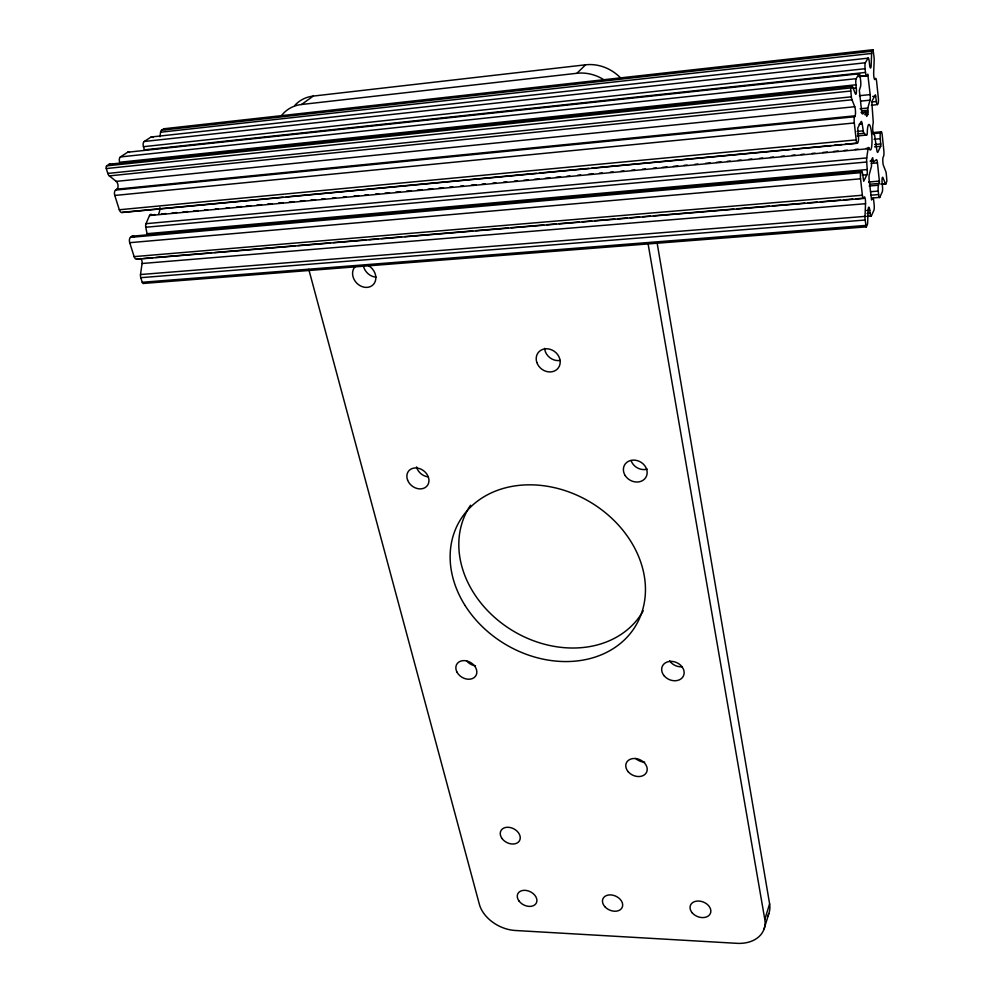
<?xml version="1.0" encoding="UTF-8"?>
<svg xmlns="http://www.w3.org/2000/svg" width="993" height="993" viewBox="0 0 993 993"><rect width="100%" height="100%" fill="white"/><g stroke="black" fill="none" stroke-linecap="round" stroke-linejoin="round"><path stroke-width="1.49" d="M866.678 216.4L871.308 216.027A4.704 0.844 87.3 0 1 870.091 213.197L869.769 210.255A4.729 0.856 87.3 0 0 868.863 207.127A4.729 0.856 87.3 0 0 868.167 209.821L867.659 222.42A4.754 0.869 87.3 0 1 867.286 224.877L866.231 226.987L865.164 220.024A4.766 0.869 87.3 0 1 865.027 216.387L865.536 203.702A4.791 0.869 87.2 0 0 865.151 198.451A4.791 0.869 87.2 0 0 864.146 197.135L863.649 198.19L855.929 198.836M873.331 132.553L881.052 131.821L880.506 132.925A4.593 0.794 87 0 0 880.282 138.697L880.828 145.909L877.862 152.177A4.642 0.807 87 0 1 876.794 150.005L874.659 135.346C872.375 134.738 872.326 126.459 873.269 122.424L872.053 105.444A4.717 0.819 86.8 0 1 872.363 100.442L875.404 94.794L876.36 101.509A4.667 0.807 86.8 0 0 877.527 104.637L878.085 103.57A4.655 0.794 86.8 0 0 878.308 97.798L876.633 81.711A4.692 0.807 86.7 0 0 875.454 78.497L874.982 79.366A4.704 0.807 86.7 0 1 874.039 77.764A4.704 0.807 86.7 0 1 873.679 72.551L874.163 60.474A4.729 0.807 86.6 0 0 874.026 56.899L873.008 49.675L871.991 51.226A4.742 0.819 86.6 0 0 871.631 53.461L871.134 65.6A4.766 0.832 86.6 0 1 870.451 67.996A4.766 0.832 86.6 0 1 869.558 64.545L869.235 61.492A4.791 0.832 86.6 0 0 868.006 58.153L151.147 136.997L144.208 141.49A4.183 2.185 79.7 0 0 143.464 146.691L144.419 149.844A4.171 2.185 79.7 0 0 144.593 150.34M866.392 226.851L143.811 283.415A2.06 1.117 82.2 0 1 142.235 282.273L140.783 277.68A4.121 2.234 82.1 0 1 140.51 274.54L142.061 263.505A4.133 2.247 81.7 0 0 140.783 258.49M159.935 136.798L160.581 132.23A4.121 2.11 79.7 0 1 161.561 130.232L163.833 128.767L872.859 49.737M140.41 258.739L137.319 258.999A4.158 2.259 81.5 0 1 134.129 256.628L129.723 242.689A4.183 2.271 81.2 0 1 130.48 237.352L132.081 236.197L861.415 171.429A4.828 0.881 87.1 0 1 862.681 174.47L863.711 181.235L866.914 174.718A4.779 0.856 87.1 0 0 867.237 169.555L866.678 162.02A4.766 0.856 87 0 1 866.74 157.924L868.031 148.739A4.754 0.844 87 0 1 869.024 148.168A12.81 2.271 86.9 0 0 871.953 143.364A12.81 2.271 86.9 0 0 870.042 125.726A12.81 2.271 86.9 0 0 867.299 132.218A4.791 0.856 86.9 0 1 866.541 135.073L857.282 135.954M859.044 76.573L866.74 75.753L867.795 74.165L870.153 94.596A4.766 0.832 86.7 0 1 870.042 100.169L867.745 108.274L867.907 114.158L866.74 116.429L865.66 112.085L862.656 113.959A4.853 0.869 86.8 0 1 861.539 110.546L859.342 90.301L860.422 86.987A4.903 0.881 86.6 0 0 860.67 80.942L860.261 77.193A4.903 0.881 86.6 0 0 858.982 73.817L127.663 152.227L120.414 156.931A4.257 2.284 79.6 0 0 119.644 162.256L855.929 84.79A4.94 0.894 86.6 0 1 856.189 78.683L858.982 73.817M873.604 197.892L879.773 197.371A4.593 0.807 87.3 0 1 878.619 194.554L878.246 191.078A4.605 0.807 87.3 0 1 878.47 185.219L879.45 181.806L877.452 162.852A4.642 0.807 87.1 0 0 876.422 159.712L873.567 161.921L872.661 157.688L871.457 159.96L871.531 166.129L869.272 174.507A4.729 0.844 87.1 0 0 869.16 180.143L871.556 199.978L872.549 198.017A4.68 0.832 87.3 0 1 873.741 200.871L874.125 204.384A4.667 0.832 87.3 0 1 873.89 210.33L871.308 216.027M855.929 84.79L856.276 87.943A4.953 0.906 86.6 0 1 856.276 93.181A4.953 0.906 86.6 0 1 855.308 93.665L852.553 86.652A4.99 0.919 86.6 0 0 851.833 86.23L850.653 89.122L851.373 96.817A4.99 0.919 86.6 0 0 851.994 99.784L854.75 106.723A4.953 0.906 86.7 0 1 855.494 111.564A4.953 0.906 86.7 0 1 855.085 115.809L854.563 116.777A4.94 0.906 86.8 0 0 854.303 122.958L856.189 139.889A4.915 0.906 86.9 0 0 857.493 143.066L845.142 144.233M764.014 929.175L768.83 913.597M308.773 269.339L479.346 904.251A32.111 22.74 26.8 0 0 515.305 930.491L736.818 943.325A33.849 24.614 20.8 0 0 764.796 919.381L769.612 903.841L657.167 243.223M879.301 183.42L870.042 184.226M147.2 234.621A4.133 2.209 81.3 0 0 147.063 233.69L145.772 227.248A4.121 2.197 81.2 0 1 145.996 223.686L149.521 215.531A4.109 2.185 81 0 1 152.078 214.873L155.169 214.587M879.773 197.371L882.243 191.959A4.568 0.794 87.3 0 0 882.467 186.163L882.156 183.295A4.555 0.782 87.2 0 1 882.156 178.405A4.555 0.782 87.2 0 1 882.988 177.735L885.334 183.618A4.518 0.77 87.2 0 0 885.93 183.829L886.898 180.925L886.302 174.06A4.518 0.77 87.2 0 0 885.793 171.466L883.46 165.521A4.555 0.782 87.2 0 1 882.814 161.114A4.555 0.782 87.2 0 1 883.162 157.13L883.609 156.186A4.568 0.782 87.1 0 0 883.832 150.452L882.194 134.812A4.593 0.782 87 0 0 881.052 131.821M863.649 198.19A4.804 0.881 87.2 0 1 862.383 195.236L860.546 178.802A4.841 0.881 87.1 0 1 860.807 172.67L861.415 171.429M857.493 143.066L858.126 141.875A4.903 0.894 86.9 0 0 858.374 135.731L857.753 128.047L861.068 121.642A4.853 0.881 86.8 0 1 862.234 124.001L863.252 130.803A4.828 0.869 86.9 0 0 864.034 133.31L866.541 135.073M866.74 75.753A4.816 0.844 86.6 0 1 865.499 72.439L865.102 68.716A4.828 0.844 86.6 0 1 865.35 62.77L868.006 58.153M281.776 115.238A41.967 34.668 53.9 0 1 301.562 104.488L576.921 73.283L585.597 64.806A42.922 39.161 55.3 0 1 620.476 77.789M301.562 104.488L313.254 96.073L585.597 64.806M283.154 197.173L122.573 212.291A4.233 2.296 80.4 0 1 119.309 209.759L114.778 195.46A4.257 2.321 80.1 0 1 115.573 190.085L116.926 189.167L855.085 115.809M116.926 189.167A4.27 2.321 79.9 0 0 118.03 185.443A4.27 2.321 79.9 0 0 116.231 181.384L109.329 175.885A4.307 2.334 79.6 0 1 107.815 173.427L106.276 168.549A2.16 1.167 79.4 0 1 106.673 165.856L109.168 164.23L851.833 86.23M161.561 130.232L871.991 51.226M160.581 132.23L871.631 53.461M144.208 141.49L865.35 62.77M143.464 146.691L865.102 68.716M144.419 149.844L865.499 72.439M858.858 76.486L868.118 75.493M120.414 156.931L856.189 78.683M112.544 164.304L117.174 163.82M121.804 163.336L124.882 163.013M131.051 162.356L135.669 161.871M140.298 161.387L144.928 160.903M149.546 160.419L154.176 159.935M158.793 159.451L164.962 158.806M169.592 158.321L172.67 157.999M178.839 157.341L183.469 156.857M188.087 156.373L192.716 155.889M197.346 155.405L201.964 154.92M206.594 154.436L211.211 153.952M215.841 153.468L220.471 152.984M225.088 152.488L229.718 152.003M235.887 151.358L240.505 150.874M245.134 150.39L248.213 150.067M254.382 149.422L259.012 148.938M263.629 148.453L268.259 147.969M272.876 147.473L277.506 146.989M282.136 146.505L286.754 146.021M291.383 145.537L296.013 145.052M302.17 144.407L305.261 144.084M311.43 143.439L314.508 143.116M320.677 142.458L323.755 142.136M329.924 141.49L334.554 141.006M339.172 140.522L343.801 140.038M348.419 139.554L353.049 139.07M357.679 138.586L362.296 138.101M366.926 137.605L371.556 137.121M377.712 136.475L380.803 136.153M386.972 135.507L390.05 135.185M396.219 134.539L400.837 134.055M405.467 133.571L410.097 133.087M414.714 132.59L419.344 132.106M423.961 131.622L428.591 131.138M433.221 130.654L437.839 130.17M444.008 129.524L447.098 129.202M453.255 128.556L457.885 128.072M462.515 127.576L465.593 127.253M471.762 126.608L476.379 126.123M481.009 125.639L485.639 125.155M490.257 124.671L494.886 124.187M499.504 123.703L504.134 123.219M510.303 122.561L513.381 122.238M519.55 121.593L522.628 121.27M528.797 120.625L533.427 120.141M538.057 119.657L541.135 119.334M547.304 118.688L551.922 118.204M556.552 117.72L561.182 117.224M565.799 116.74L570.429 116.255M576.598 115.61L579.676 115.287M585.845 114.642L588.923 114.319M595.092 113.674L598.171 113.351M604.34 112.705L608.97 112.209M613.6 111.725L616.678 111.402M622.847 110.757L627.464 110.273M632.094 109.789L636.724 109.304M642.881 108.659L645.971 108.336M652.14 107.691L655.219 107.356M661.388 106.71L664.466 106.388M670.635 105.742L675.265 105.258M679.882 104.774L682.973 104.451M689.13 103.806L693.759 103.322M698.389 102.838L703.007 102.341M707.637 101.857L712.266 101.373M718.423 100.727L721.514 100.405M727.683 99.759L730.761 99.437M736.93 98.791L740.008 98.468M746.177 97.823L750.807 97.326M755.425 96.842L758.515 96.52M764.672 95.874L769.302 95.39M773.932 94.906L778.549 94.422M784.718 93.776L787.809 93.454M793.966 92.808L797.056 92.473M803.225 91.828L806.304 91.505M812.473 90.859L815.551 90.537M821.72 89.891L826.35 89.407M830.967 88.923L834.058 88.6M840.215 87.955L844.844 87.458M106.673 165.856L850.864 87.918M853.186 88.265L856.276 87.943M106.276 168.549L850.728 91.021M859.355 95.713L870.153 94.596M107.815 173.427L851.373 96.817M872.71 96.458L875.801 96.135M109.329 175.885L851.994 99.784M860.782 101.112L870.042 100.169M871.742 101.981L876.36 101.509M116.231 181.384L854.75 106.723M871.37 105.258L875.987 104.799M860.099 108.796L867.795 108.026M861.589 110.893L867.758 110.273M861.043 112.557L867.944 111.973M864.754 114.667L867.845 114.356M115.573 190.085L854.563 116.777M114.778 195.46L854.303 122.958M859.144 124.299L862.234 124.001M857.071 131.399L863.252 130.803M857.878 133.894L864.034 133.31M872.797 133.658L880.506 132.925M119.309 209.759L856.189 139.889M874.113 139.281L880.282 138.697M286.232 196.875L536.357 173.316M539.447 173.03L588.849 168.376M591.94 168.078L789.559 149.471M792.65 149.173L831.253 145.537M834.343 145.251L842.064 144.519M122.015 212.527L857.282 143.29M874.659 144.519L880.828 143.948M874.572 146.827L880.741 146.256M161.338 214.004L165.955 213.582M172.124 212.998L176.754 212.576M182.923 212.006L187.54 211.571M193.709 211L198.339 210.566M204.508 209.995L207.587 209.709M215.295 208.989L218.386 208.704M226.094 207.984L229.172 207.698M236.88 206.978L241.51 206.544M246.127 206.122L250.757 205.688M256.926 205.117L261.556 204.682M267.713 204.111L272.343 203.677M278.512 203.106L283.142 202.671M289.298 202.1L293.928 201.678M300.097 201.095L304.727 200.673M310.883 200.089L315.513 199.667M321.682 199.084L324.761 198.799M332.469 198.091L335.56 197.793M343.268 197.086L346.346 196.8M354.054 196.08L358.684 195.646M364.853 195.075L367.931 194.789M375.639 194.069L378.73 193.784M384.899 193.213L389.517 192.779M395.686 192.208L400.316 191.773M406.485 191.202L411.102 190.768M417.271 190.197L421.901 189.762M428.07 189.191L432.687 188.757M438.856 188.186L443.486 187.764M449.655 187.18L452.734 186.895M460.442 186.175L463.532 185.89M471.241 185.17L475.858 184.748M482.027 184.177L485.118 183.879M492.826 183.171L495.904 182.886M503.612 182.166L506.703 181.88M514.411 181.16L517.49 180.875M523.659 180.304L528.288 179.87M534.457 179.299L539.075 178.864M545.244 178.293L549.874 177.859M556.043 177.288L560.66 176.853M566.829 176.282L569.92 175.997M577.628 175.277L580.706 174.991M588.415 174.272L593.044 173.849M599.213 173.266L602.292 172.981M610 172.261L613.091 171.975M620.799 171.268L623.877 170.97M631.585 170.262L634.676 169.964M642.384 169.257L645.462 168.971M653.171 168.251L656.261 167.966M662.418 167.383L667.048 166.961M673.217 166.39L677.847 165.955M684.003 165.384L687.094 165.099M694.802 164.379L697.88 164.093M705.589 163.373L710.218 162.939M716.387 162.368L721.017 161.933M727.174 161.362L730.265 161.077M737.973 160.357L741.051 160.072M748.759 159.352L751.85 159.066M759.558 158.346L762.636 158.061M770.345 157.353L773.435 157.055M781.143 156.348L784.222 156.062M791.93 155.342L795.021 155.057M801.19 154.474L804.268 154.188M811.976 153.468L815.067 153.183M822.775 152.475L827.392 152.041M833.561 151.47L838.191 151.035M844.36 150.464L847.439 150.179M855.147 149.459L858.237 149.173M865.946 148.453L869.024 148.168M149.521 215.531L868.031 148.739M145.996 223.686L866.74 157.924M870.129 161.114L873.219 160.841M145.772 227.248L866.678 162.02M871.271 163.411L877.452 162.852M147.063 233.69L867.237 169.555M130.48 237.352L860.807 172.67M862.284 175.128L866.914 174.718M129.723 242.689L860.546 178.802M868.59 182.029L879.401 181.086M880.704 184.015L885.334 183.618M882.839 184.102L885.93 183.829M869.21 186.014L878.47 185.219M870.526 191.736L878.246 191.078M134.129 256.628L862.383 195.236M870.898 195.211L878.619 194.554M143.501 258.478L152.773 257.696M155.864 257.435L211.497 252.781M214.587 252.52L294.946 245.792M298.037 245.544L330.495 242.826M333.586 242.565L366.032 239.847M369.123 239.586L378.395 238.816M381.486 238.556L401.582 236.868M404.672 236.607L472.668 230.922M475.759 230.661L508.205 227.943M511.296 227.682L543.754 224.964M546.845 224.703L556.117 223.934M559.208 223.673L579.304 221.998M582.394 221.737L591.667 220.955M594.757 220.694L614.841 219.019M617.931 218.758L627.204 217.976M630.294 217.728L639.566 216.946M642.657 216.685L650.39 216.04M653.481 215.779L733.839 209.051M736.93 208.791L769.376 206.072M772.467 205.824L804.926 203.106M808.017 202.845L817.289 202.063M820.379 201.815L840.475 200.127M843.566 199.866L852.838 199.096M136.761 259.247L863.438 198.439M142.061 263.505L865.536 203.702M866.678 210.504L869.769 210.255M867.001 213.445L870.091 213.197M140.51 274.54L865.027 216.387M140.783 277.68L865.164 220.024M142.235 282.273L865.759 225.436M648.181 244.365L764.796 919.381M163.833 128.767A2.06 1.055 79.7 0 1 165.161 129.611M151.147 136.997A4.158 2.147 79.7 0 1 153.121 137.543M159.935 207.463A11.097 5.859 80.8 0 1 158.669 213.706M132.081 236.197A4.171 2.259 81.2 0 1 134.403 236.88M109.168 164.23A4.307 2.334 79.5 0 1 110.856 164.341M127.663 152.227A4.233 2.247 79.6 0 1 129.438 152.475M643.228 610.819A101.261 82.345 30.8 0 1 512.127 630.344A101.261 82.345 30.8 0 1 470.558 505.226M647.237 469.13A12.177 10.427 29.8 0 1 631.101 460.578M682.29 666.75A11.494 9.222 24.2 0 1 669.654 660.854M769.612 903.841A33.501 24.527 20.7 0 1 767.465 916.514M475.498 665.782A11.01 8.515 31.4 0 1 466.933 661.226M428.306 476.863A11.73 9.508 37.9 0 1 416.514 466.921M294.636 105.581A41.445 34.395 54.3 0 1 313.254 96.073M644.643 762.127A11.022 8.49 24.5 0 1 635.657 758.441M376.062 277.146A12.611 10.501 47.4 0 1 363.512 266.385M560.263 360.397A12.475 10.811 38.3 0 1 544.623 348.344M576.921 73.283A43.481 39.546 54.5 0 1 603.322 79.378M368.688 265.764A12.76 10.575 47.1 0 1 374.522 282.931A12.76 10.575 47.1 0 1 357.952 284.221A12.76 10.575 47.1 0 1 354.96 266.832M457.053 672.249A11.134 8.552 31.3 0 0 475.225 676.581A11.134 8.552 31.3 0 0 466.747 660.941A11.134 8.552 31.3 0 0 457.053 672.249M465.096 605.531A102.428 82.804 30.8 0 0 634.13 628.259A102.428 82.804 30.8 0 0 544.139 485.8A102.428 82.804 30.8 0 0 465.096 605.531M536.841 362.482A12.624 10.886 38.1 0 0 557.222 369.16A12.624 10.886 38.1 0 0 550.532 349.437A12.624 10.886 38.1 0 0 536.841 362.482M664.168 675.823A11.618 9.272 24.3 0 0 683.42 675.997A11.618 9.272 24.3 0 0 671.119 661.35A11.618 9.272 24.3 0 0 664.168 675.823M518.967 900.961A10.352 7.373 26.5 0 0 535.947 903.667A10.352 7.373 26.5 0 0 526.377 890.46A10.352 7.373 26.5 0 0 518.967 900.961M692.32 912.964A10.774 7.832 21.7 0 0 710.156 913.932A10.774 7.832 21.7 0 0 698.873 901.036A10.774 7.832 21.7 0 0 692.32 912.964M501.999 838.477A10.563 7.696 27.6 0 0 519.289 841.071A10.563 7.696 27.6 0 0 509.459 827.392A10.563 7.696 27.6 0 0 501.999 838.477M628.234 771.784A11.146 8.527 24.6 0 0 646.567 772.281A11.146 8.527 24.6 0 0 634.676 758.491A11.146 8.527 24.6 0 0 628.234 771.784M407.589 480.103A11.866 9.57 37.7 0 0 426.518 486.533A11.866 9.57 37.7 0 0 419.605 468.609A11.866 9.57 37.7 0 0 407.589 480.103M625.205 475.585A12.326 10.501 29.8 0 0 645.81 477.459A12.326 10.501 29.8 0 0 634.8 460.144A12.326 10.501 29.8 0 0 625.205 475.585M604.849 906.683A10.551 7.609 24.2 0 0 622.09 907.614A10.551 7.609 24.2 0 0 610.782 894.904A10.551 7.609 24.2 0 0 604.849 906.683"/></g></svg>
